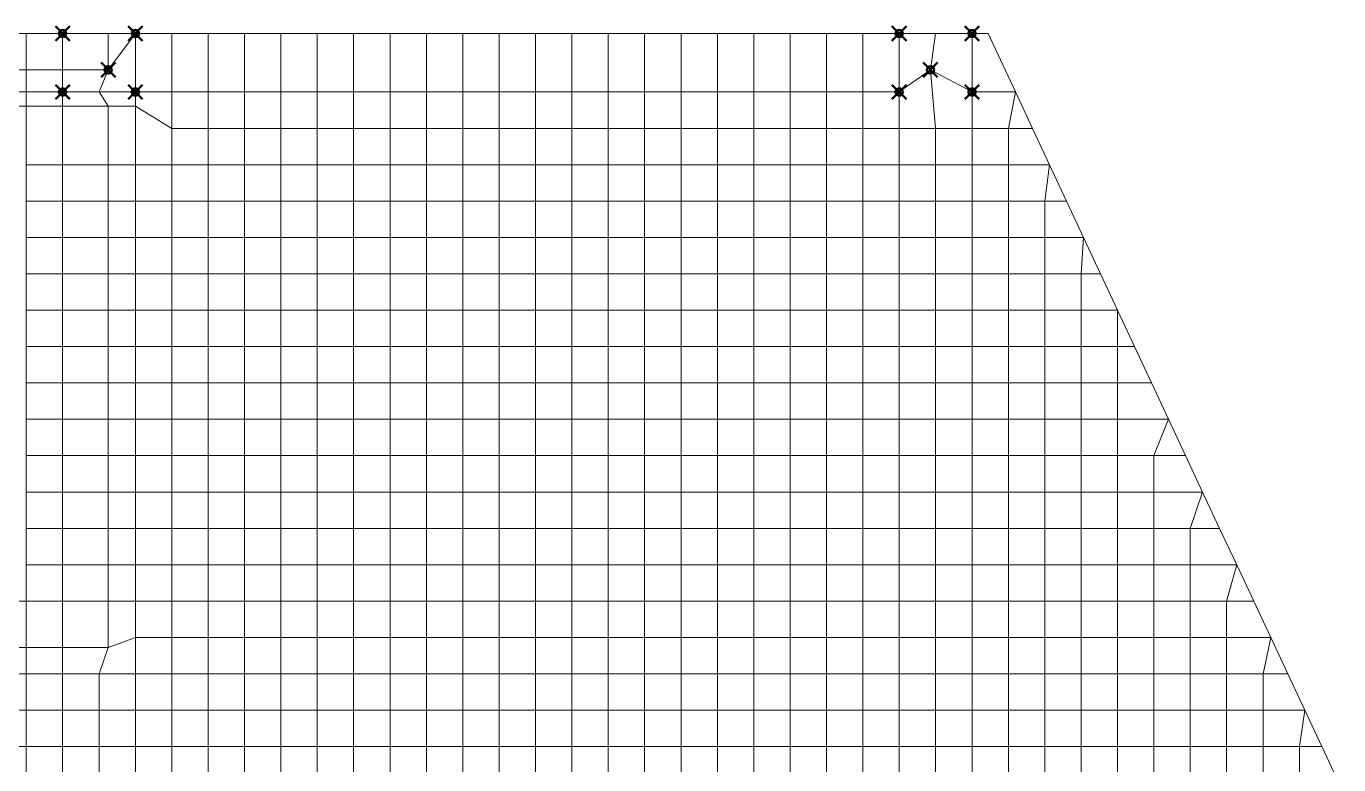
# Model space of a CAD drawing. Header units: inches. Extents: x 7 to 32.3, y 2.3 to 16.7.
# Drawn here: x 19 to 28.02, y 11.62 to 16.7 of the extents above; entities that cross this region are included whole.
import ezdxf

# ---------------------------------------------------------------- set-up
doc = ezdxf.new("R2010")
doc.units = ezdxf.units.IN
doc.header["$MEASUREMENT"] = 0
doc.header["$PDMODE"] = 35
doc.header["$PDSIZE"] = 0.05
doc.layers.add('SAP.Columns', color=170, linetype='Continuous', lineweight=50)
doc.layers.add('SAP.Slab 30cm', color=11, linetype='Continuous', lineweight=15)

msp = doc.modelspace()

# ---------------------------------------------------------------- linework, layer by layer
at = {"layer": 'SAP.Columns'}
for p in [(19.25, 16.65195), (19.75, 16.65195), (25, 16.65195), (25.5, 16.65195), (19.5639, 16.40195), (25.2139, 16.40195), (19.25, 16.25), (19.75, 16.25), (25, 16.25), (25.5, 16.25)]:
    msp.add_point(p, dxfattribs=at)
at = {"layer": 'SAP.Slab 30cm'}
for points in [[(18.75, 16.65195), (19, 16.65195), (19, 16.40195), (18.75, 16.40195)], [(19, 16.65195), (19.25, 16.65195), (19.25, 16.40195), (19, 16.40195)], [(19.25, 16.65195), (19.5639, 16.65195), (19.5639, 16.40195), (19.25, 16.40195)], [(19.5, 16.25), (19.75, 16.25), (19.75, 16.65195), (19.5639, 16.40195)], [(19.5639, 16.65195), (19.5639, 16.40195), (19.75, 16.65195)], [(19.75, 16.25), (20, 16.25), (20, 16.65195), (19.75, 16.65195)], [(20, 16.25), (20.25, 16.25), (20.25, 16.65195), (20, 16.65195)], [(20.25, 16.25), (20.5, 16.25), (20.5, 16.65195), (20.25, 16.65195)], [(20.5, 16.25), (20.75, 16.25), (20.75, 16.65195), (20.5, 16.65195)], [(20.75, 16.25), (21, 16.25), (21, 16.65195), (20.75, 16.65195)], [(21, 16.25), (21.25, 16.25), (21.25, 16.65195), (21, 16.65195)], [(21.25, 16.25), (21.5, 16.25), (21.5, 16.65195), (21.25, 16.65195)], [(21.5, 16.25), (21.75, 16.25), (21.75, 16.65195), (21.5, 16.65195)], [(21.75, 16.25), (22, 16.25), (22, 16.65195), (21.75, 16.65195)], [(22, 16.25), (22.25, 16.25), (22.25, 16.65195), (22, 16.65195)], [(22.25, 16.25), (22.5, 16.25), (22.5, 16.65195), (22.25, 16.65195)], [(22.5, 16.25), (22.75, 16.25), (22.75, 16.65195), (22.5, 16.65195)], [(22.75, 16.25), (23, 16.25), (23, 16.65195), (22.75, 16.65195)], [(23, 16.25), (23.25, 16.25), (23.25, 16.65195), (23, 16.65195)], [(23.25, 16.25), (23.5, 16.25), (23.5, 16.65195), (23.25, 16.65195)], [(23.5, 16.25), (23.75, 16.25), (23.75, 16.65195), (23.5, 16.65195)], [(23.75, 16.25), (24, 16.25), (24, 16.65195), (23.75, 16.65195)], [(24, 16.25), (24.25, 16.25), (24.25, 16.65195), (24, 16.65195)], [(24.25, 16.25), (24.5, 16.25), (24.5, 16.65195), (24.25, 16.65195)], [(24.5, 16.25), (24.75, 16.25), (24.75, 16.65195), (24.5, 16.65195)], [(24.75, 16.25), (25, 16.25), (25, 16.65195), (24.75, 16.65195)], [(25, 16.25), (25.2139, 16.40195), (25.25, 16.65195), (25, 16.65195)], [(25.2139, 16.40195), (25.5, 16.25), (25.5, 16.65195), (25.25, 16.65195)], [(25.5, 16.25), (25.79886, 16.25), (25.61086, 16.65195), (25.5, 16.65195)], [(18.75, 16.25), (19, 16.25), (19, 16.40195), (18.75, 16.40195)], [(19, 16.25), (19.25, 16.25), (19.25, 16.40195), (19, 16.40195)], [(19.25, 16.25), (19.5, 16.25), (19.5639, 16.40195), (19.25, 16.40195)], [(25, 16), (25.25, 16), (25.2139, 16.40195), (25, 16.25)], [(25.25, 16), (25.5, 16), (25.5, 16.25), (25.2139, 16.40195)], [(18.75, 16.15195), (19, 16.15195), (19, 16.25), (18.75, 16.25)], [(19, 16.15195), (19.25, 16.15195), (19.25, 16.25), (19, 16.25)], [(19.25, 16.15195), (19.5639, 16.15195), (19.5, 16.25), (19.25, 16.25)], [(19.5639, 16.15195), (19.75, 16.15195), (19.75, 16.25), (19.5, 16.25)], [(19.75, 16.15195), (20, 16), (20, 16.25), (19.75, 16.25)], [(20, 16), (20.25, 16), (20.25, 16.25), (20, 16.25)], [(20.25, 16), (20.5, 16), (20.5, 16.25), (20.25, 16.25)], [(20.5, 16), (20.75, 16), (20.75, 16.25), (20.5, 16.25)], [(20.75, 16), (21, 16), (21, 16.25), (20.75, 16.25)], [(21, 16), (21.25, 16), (21.25, 16.25), (21, 16.25)], [(21.25, 16), (21.5, 16), (21.5, 16.25), (21.25, 16.25)], [(21.5, 16), (21.75, 16), (21.75, 16.25), (21.5, 16.25)], [(21.75, 16), (22, 16), (22, 16.25), (21.75, 16.25)], [(22, 16), (22.25, 16), (22.25, 16.25), (22, 16.25)], [(22.25, 16), (22.5, 16), (22.5, 16.25), (22.25, 16.25)], [(22.5, 16), (22.75, 16), (22.75, 16.25), (22.5, 16.25)], [(22.75, 16), (23, 16), (23, 16.25), (22.75, 16.25)], [(23, 16), (23.25, 16), (23.25, 16.25), (23, 16.25)], [(23.25, 16), (23.5, 16), (23.5, 16.25), (23.25, 16.25)], [(23.5, 16), (23.75, 16), (23.75, 16.25), (23.5, 16.25)], [(23.75, 16), (24, 16), (24, 16.25), (23.75, 16.25)], [(24, 16), (24.25, 16), (24.25, 16.25), (24, 16.25)], [(24.25, 16), (24.5, 16), (24.5, 16.25), (24.25, 16.25)], [(24.5, 16), (24.75, 16), (24.75, 16.25), (24.5, 16.25)], [(24.75, 16), (25, 16), (25, 16.25), (24.75, 16.25)], [(25.5, 16), (25.75, 16), (25.79886, 16.25), (25.5, 16.25)], [(25.75, 16), (25.91579, 16), (25.79886, 16.25)], [(19, 16.15195), (19, 15.75), (19.25, 15.75), (19.25, 16.15195)], [(19.5639, 15.75), (19.5639, 16.15195), (19.25, 16.15195), (19.25, 15.75)], [(19.5639, 15.75), (19.75, 15.75), (19.75, 16.15195), (19.5639, 16.15195)], [(19.75, 15.75), (20, 15.75), (20, 16), (19.75, 16.15195)], [(20, 15.75), (20.25, 15.75), (20.25, 16), (20, 16)], [(20.25, 15.75), (20.5, 15.75), (20.5, 16), (20.25, 16)], [(20.5, 15.75), (20.75, 15.75), (20.75, 16), (20.5, 16)], [(20.75, 15.75), (21, 15.75), (21, 16), (20.75, 16)], [(21, 15.75), (21.25, 15.75), (21.25, 16), (21, 16)], [(21.25, 15.75), (21.5, 15.75), (21.5, 16), (21.25, 16)], [(21.5, 15.75), (21.75, 15.75), (21.75, 16), (21.5, 16)], [(21.75, 15.75), (22, 15.75), (22, 16), (21.75, 16)], [(22, 15.75), (22.25, 15.75), (22.25, 16), (22, 16)], [(22.25, 15.75), (22.5, 15.75), (22.5, 16), (22.25, 16)], [(22.5, 15.75), (22.75, 15.75), (22.75, 16), (22.5, 16)], [(22.75, 15.75), (23, 15.75), (23, 16), (22.75, 16)], [(23, 15.75), (23.25, 15.75), (23.25, 16), (23, 16)], [(23.25, 15.75), (23.5, 15.75), (23.5, 16), (23.25, 16)], [(23.5, 15.75), (23.75, 15.75), (23.75, 16), (23.5, 16)], [(23.75, 15.75), (24, 15.75), (24, 16), (23.75, 16)], [(24, 15.75), (24.25, 15.75), (24.25, 16), (24, 16)], [(24.25, 15.75), (24.5, 15.75), (24.5, 16), (24.25, 16)], [(24.5, 15.75), (24.75, 15.75), (24.75, 16), (24.5, 16)], [(24.75, 15.75), (25, 15.75), (25, 16), (24.75, 16)], [(25, 15.75), (25.25, 15.75), (25.25, 16), (25, 16)], [(25.25, 15.75), (25.5, 15.75), (25.5, 16), (25.25, 16)], [(25.5, 15.75), (25.75, 15.75), (25.75, 16), (25.5, 16)], [(25.75, 15.75), (26.03272, 15.75), (25.91579, 16), (25.75, 16)], [(19, 15.5), (19.25, 15.5), (19.25, 15.75), (19, 15.75)], [(19.25, 15.5), (19.5639, 15.5), (19.5639, 15.75), (19.25, 15.75)], [(19.5639, 15.5), (19.75, 15.5), (19.75, 15.75), (19.5639, 15.75)], [(19.75, 15.5), (20, 15.5), (20, 15.75), (19.75, 15.75)], [(20, 15.5), (20.25, 15.5), (20.25, 15.75), (20, 15.75)], [(20.25, 15.5), (20.5, 15.5), (20.5, 15.75), (20.25, 15.75)], [(20.5, 15.5), (20.75, 15.5), (20.75, 15.75), (20.5, 15.75)], [(20.75, 15.5), (21, 15.5), (21, 15.75), (20.75, 15.75)], [(21, 15.5), (21.25, 15.5), (21.25, 15.75), (21, 15.75)], [(21.25, 15.5), (21.5, 15.5), (21.5, 15.75), (21.25, 15.75)], [(21.5, 15.5), (21.75, 15.5), (21.75, 15.75), (21.5, 15.75)], [(21.75, 15.5), (22, 15.5), (22, 15.75), (21.75, 15.75)], [(22, 15.5), (22.25, 15.5), (22.25, 15.75), (22, 15.75)], [(22.25, 15.5), (22.5, 15.5), (22.5, 15.75), (22.25, 15.75)], [(22.5, 15.5), (22.75, 15.5), (22.75, 15.75), (22.5, 15.75)], [(22.75, 15.5), (23, 15.5), (23, 15.75), (22.75, 15.75)], [(23, 15.5), (23.25, 15.5), (23.25, 15.75), (23, 15.75)], [(23.25, 15.5), (23.5, 15.5), (23.5, 15.75), (23.25, 15.75)], [(23.5, 15.5), (23.75, 15.5), (23.75, 15.75), (23.5, 15.75)], [(23.75, 15.5), (24, 15.5), (24, 15.75), (23.75, 15.75)], [(24, 15.5), (24.25, 15.5), (24.25, 15.75), (24, 15.75)], [(24.25, 15.5), (24.5, 15.5), (24.5, 15.75), (24.25, 15.75)], [(24.5, 15.5), (24.75, 15.5), (24.75, 15.75), (24.5, 15.75)], [(24.75, 15.5), (25, 15.5), (25, 15.75), (24.75, 15.75)], [(25, 15.5), (25.25, 15.5), (25.25, 15.75), (25, 15.75)], [(25.25, 15.5), (25.5, 15.5), (25.5, 15.75), (25.25, 15.75)], [(25.5, 15.5), (25.75, 15.5), (25.75, 15.75), (25.5, 15.75)], [(25.75, 15.5), (26, 15.5), (26.03272, 15.75), (25.75, 15.75)], [(26, 15.5), (26.14965, 15.5), (26.03272, 15.75)], [(19, 15.25), (19.25, 15.25), (19.25, 15.5), (19, 15.5)], [(19.25, 15.25), (19.5639, 15.25), (19.5639, 15.5), (19.25, 15.5)], [(19.5639, 15.25), (19.75, 15.25), (19.75, 15.5), (19.5639, 15.5)], [(19.75, 15.25), (20, 15.25), (20, 15.5), (19.75, 15.5)], [(20, 15.25), (20.25, 15.25), (20.25, 15.5), (20, 15.5)], [(20.25, 15.25), (20.5, 15.25), (20.5, 15.5), (20.25, 15.5)], [(20.5, 15.25), (20.75, 15.25), (20.75, 15.5), (20.5, 15.5)], [(20.75, 15.25), (21, 15.25), (21, 15.5), (20.75, 15.5)], [(21, 15.25), (21.25, 15.25), (21.25, 15.5), (21, 15.5)], [(21.25, 15.25), (21.5, 15.25), (21.5, 15.5), (21.25, 15.5)], [(21.5, 15.25), (21.75, 15.25), (21.75, 15.5), (21.5, 15.5)], [(21.75, 15.25), (22, 15.25), (22, 15.5), (21.75, 15.5)], [(22, 15.25), (22.25, 15.25), (22.25, 15.5), (22, 15.5)], [(22.25, 15.25), (22.5, 15.25), (22.5, 15.5), (22.25, 15.5)], [(22.5, 15.25), (22.75, 15.25), (22.75, 15.5), (22.5, 15.5)], [(22.75, 15.25), (23, 15.25), (23, 15.5), (22.75, 15.5)], [(23, 15.25), (23.25, 15.25), (23.25, 15.5), (23, 15.5)], [(23.25, 15.25), (23.5, 15.25), (23.5, 15.5), (23.25, 15.5)], [(23.5, 15.25), (23.75, 15.25), (23.75, 15.5), (23.5, 15.5)], [(23.75, 15.25), (24, 15.25), (24, 15.5), (23.75, 15.5)], [(24, 15.25), (24.25, 15.25), (24.25, 15.5), (24, 15.5)], [(24.25, 15.25), (24.5, 15.25), (24.5, 15.5), (24.25, 15.5)], [(24.5, 15.25), (24.75, 15.25), (24.75, 15.5), (24.5, 15.5)], [(24.75, 15.25), (25, 15.25), (25, 15.5), (24.75, 15.5)], [(25, 15.25), (25.25, 15.25), (25.25, 15.5), (25, 15.5)], [(25.25, 15.25), (25.5, 15.25), (25.5, 15.5), (25.25, 15.5)], [(25.5, 15.25), (25.75, 15.25), (25.75, 15.5), (25.5, 15.5)], [(25.75, 15.25), (26, 15.25), (26, 15.5), (25.75, 15.5)], [(26, 15.25), (26.26659, 15.25), (26.14965, 15.5), (26, 15.5)], [(19, 15), (19.25, 15), (19.25, 15.25), (19, 15.25)], [(19.25, 15), (19.5639, 15), (19.5639, 15.25), (19.25, 15.25)], [(19.5639, 15), (19.75, 15), (19.75, 15.25), (19.5639, 15.25)], [(19.75, 15), (20, 15), (20, 15.25), (19.75, 15.25)], [(20, 15), (20.25, 15), (20.25, 15.25), (20, 15.25)], [(20.25, 15), (20.5, 15), (20.5, 15.25), (20.25, 15.25)], [(20.5, 15), (20.75, 15), (20.75, 15.25), (20.5, 15.25)], [(20.75, 15), (21, 15), (21, 15.25), (20.75, 15.25)], [(21, 15), (21.25, 15), (21.25, 15.25), (21, 15.25)], [(21.25, 15), (21.5, 15), (21.5, 15.25), (21.25, 15.25)], [(21.5, 15), (21.75, 15), (21.75, 15.25), (21.5, 15.25)], [(21.75, 15), (22, 15), (22, 15.25), (21.75, 15.25)], [(22, 15), (22.25, 15), (22.25, 15.25), (22, 15.25)], [(22.25, 15), (22.5, 15), (22.5, 15.25), (22.25, 15.25)], [(22.5, 15), (22.75, 15), (22.75, 15.25), (22.5, 15.25)], [(22.75, 15), (23, 15), (23, 15.25), (22.75, 15.25)], [(23, 15), (23.25, 15), (23.25, 15.25), (23, 15.25)], [(23.25, 15), (23.5, 15), (23.5, 15.25), (23.25, 15.25)], [(23.5, 15), (23.75, 15), (23.75, 15.25), (23.5, 15.25)], [(23.75, 15), (24, 15), (24, 15.25), (23.75, 15.25)], [(24, 15), (24.25, 15), (24.25, 15.25), (24, 15.25)], [(24.25, 15), (24.5, 15), (24.5, 15.25), (24.25, 15.25)], [(24.5, 15), (24.75, 15), (24.75, 15.25), (24.5, 15.25)], [(24.75, 15), (25, 15), (25, 15.25), (24.75, 15.25)], [(25, 15), (25.25, 15), (25.25, 15.25), (25, 15.25)], [(25.25, 15), (25.5, 15), (25.5, 15.25), (25.25, 15.25)], [(25.5, 15), (25.75, 15), (25.75, 15.25), (25.5, 15.25)], [(25.75, 15), (26, 15), (26, 15.25), (25.75, 15.25)], [(26, 15), (26.25, 15), (26.26659, 15.25), (26, 15.25)], [(26.25, 15), (26.38352, 15), (26.26659, 15.25)], [(19, 14.75), (19.25, 14.75), (19.25, 15), (19, 15)], [(19.25, 14.75), (19.5639, 14.75), (19.5639, 15), (19.25, 15)], [(19.5639, 14.75), (19.75, 14.75), (19.75, 15), (19.5639, 15)], [(19.75, 14.75), (20, 14.75), (20, 15), (19.75, 15)], [(20, 14.75), (20.25, 14.75), (20.25, 15), (20, 15)], [(20.25, 14.75), (20.5, 14.75), (20.5, 15), (20.25, 15)], [(20.5, 14.75), (20.75, 14.75), (20.75, 15), (20.5, 15)], [(20.75, 14.75), (21, 14.75), (21, 15), (20.75, 15)], [(21, 14.75), (21.25, 14.75), (21.25, 15), (21, 15)], [(21.25, 14.75), (21.5, 14.75), (21.5, 15), (21.25, 15)], [(21.5, 14.75), (21.75, 14.75), (21.75, 15), (21.5, 15)], [(21.75, 14.75), (22, 14.75), (22, 15), (21.75, 15)], [(22, 14.75), (22.25, 14.75), (22.25, 15), (22, 15)], [(22.25, 14.75), (22.5, 14.75), (22.5, 15), (22.25, 15)], [(22.5, 14.75), (22.75, 14.75), (22.75, 15), (22.5, 15)], [(22.75, 14.75), (23, 14.75), (23, 15), (22.75, 15)], [(23, 14.75), (23.25, 14.75), (23.25, 15), (23, 15)], [(23.25, 14.75), (23.5, 14.75), (23.5, 15), (23.25, 15)], [(23.5, 14.75), (23.75, 14.75), (23.75, 15), (23.5, 15)], [(23.75, 14.75), (24, 14.75), (24, 15), (23.75, 15)], [(24, 14.75), (24.25, 14.75), (24.25, 15), (24, 15)], [(24.25, 14.75), (24.5, 14.75), (24.5, 15), (24.25, 15)], [(24.5, 14.75), (24.75, 14.75), (24.75, 15), (24.5, 15)], [(24.75, 14.75), (25, 14.75), (25, 15), (24.75, 15)], [(25, 14.75), (25.25, 14.75), (25.25, 15), (25, 15)], [(25.25, 14.75), (25.5, 14.75), (25.5, 15), (25.25, 15)], [(25.5, 14.75), (25.75, 14.75), (25.75, 15), (25.5, 15)], [(25.75, 14.75), (26, 14.75), (26, 15), (25.75, 15)], [(26, 14.75), (26.25, 14.75), (26.25, 15), (26, 15)], [(26.25, 14.75), (26.5, 14.75), (26.38352, 15), (26.25, 15)], [(19, 14.5), (19.25, 14.5), (19.25, 14.75), (19, 14.75)], [(19.25, 14.5), (19.5639, 14.5), (19.5639, 14.75), (19.25, 14.75)], [(19.5639, 14.5), (19.75, 14.5), (19.75, 14.75), (19.5639, 14.75)], [(19.75, 14.5), (20, 14.5), (20, 14.75), (19.75, 14.75)], [(20, 14.5), (20.25, 14.5), (20.25, 14.75), (20, 14.75)], [(20.25, 14.5), (20.5, 14.5), (20.5, 14.75), (20.25, 14.75)], [(20.5, 14.5), (20.75, 14.5), (20.75, 14.75), (20.5, 14.75)], [(20.75, 14.5), (21, 14.5), (21, 14.75), (20.75, 14.75)], [(21, 14.5), (21.25, 14.5), (21.25, 14.75), (21, 14.75)], [(21.25, 14.5), (21.5, 14.5), (21.5, 14.75), (21.25, 14.75)], [(21.5, 14.5), (21.75, 14.5), (21.75, 14.75), (21.5, 14.75)], [(21.75, 14.5), (22, 14.5), (22, 14.75), (21.75, 14.75)], [(22, 14.5), (22.25, 14.5), (22.25, 14.75), (22, 14.75)], [(22.25, 14.5), (22.5, 14.5), (22.5, 14.75), (22.25, 14.75)], [(22.5, 14.5), (22.75, 14.5), (22.75, 14.75), (22.5, 14.75)], [(22.75, 14.5), (23, 14.5), (23, 14.75), (22.75, 14.75)], [(23, 14.5), (23.25, 14.5), (23.25, 14.75), (23, 14.75)], [(23.25, 14.5), (23.5, 14.5), (23.5, 14.75), (23.25, 14.75)], [(23.5, 14.5), (23.75, 14.5), (23.75, 14.75), (23.5, 14.75)], [(23.75, 14.5), (24, 14.5), (24, 14.75), (23.75, 14.75)], [(24, 14.5), (24.25, 14.5), (24.25, 14.75), (24, 14.75)], [(24.25, 14.5), (24.5, 14.5), (24.5, 14.75), (24.25, 14.75)], [(24.5, 14.5), (24.75, 14.5), (24.75, 14.75), (24.5, 14.75)], [(24.75, 14.5), (25, 14.5), (25, 14.75), (24.75, 14.75)], [(25, 14.5), (25.25, 14.5), (25.25, 14.75), (25, 14.75)], [(25.25, 14.5), (25.5, 14.5), (25.5, 14.75), (25.25, 14.75)], [(25.5, 14.5), (25.75, 14.5), (25.75, 14.75), (25.5, 14.75)], [(25.75, 14.5), (26, 14.5), (26, 14.75), (25.75, 14.75)], [(26, 14.5), (26.25, 14.5), (26.25, 14.75), (26, 14.75)], [(26.25, 14.5), (26.5, 14.5), (26.5, 14.75), (26.25, 14.75)], [(26.5, 14.5), (26.61738, 14.5), (26.5, 14.75)], [(19, 14.25), (19.25, 14.25), (19.25, 14.5), (19, 14.5)], [(19.25, 14.25), (19.5639, 14.25), (19.5639, 14.5), (19.25, 14.5)], [(19.5639, 14.25), (19.75, 14.25), (19.75, 14.5), (19.5639, 14.5)], [(19.75, 14.25), (20, 14.25), (20, 14.5), (19.75, 14.5)], [(20, 14.25), (20.25, 14.25), (20.25, 14.5), (20, 14.5)], [(20.25, 14.25), (20.5, 14.25), (20.5, 14.5), (20.25, 14.5)], [(20.5, 14.25), (20.75, 14.25), (20.75, 14.5), (20.5, 14.5)], [(20.75, 14.25), (21, 14.25), (21, 14.5), (20.75, 14.5)], [(21, 14.25), (21.25, 14.25), (21.25, 14.5), (21, 14.5)], [(21.25, 14.25), (21.5, 14.25), (21.5, 14.5), (21.25, 14.5)], [(21.5, 14.25), (21.75, 14.25), (21.75, 14.5), (21.5, 14.5)], [(21.75, 14.25), (22, 14.25), (22, 14.5), (21.75, 14.5)], [(22, 14.25), (22.25, 14.25), (22.25, 14.5), (22, 14.5)], [(22.25, 14.25), (22.5, 14.25), (22.5, 14.5), (22.25, 14.5)], [(22.5, 14.25), (22.75, 14.25), (22.75, 14.5), (22.5, 14.5)], [(22.75, 14.25), (23, 14.25), (23, 14.5), (22.75, 14.5)], [(23, 14.25), (23.25, 14.25), (23.25, 14.5), (23, 14.5)], [(23.25, 14.25), (23.5, 14.25), (23.5, 14.5), (23.25, 14.5)], [(23.5, 14.25), (23.75, 14.25), (23.75, 14.5), (23.5, 14.5)], [(23.75, 14.25), (24, 14.25), (24, 14.5), (23.75, 14.5)], [(24, 14.25), (24.25, 14.25), (24.25, 14.5), (24, 14.5)], [(24.25, 14.25), (24.5, 14.25), (24.5, 14.5), (24.25, 14.5)], [(24.5, 14.25), (24.75, 14.25), (24.75, 14.5), (24.5, 14.5)], [(24.75, 14.25), (25, 14.25), (25, 14.5), (24.75, 14.5)], [(25, 14.25), (25.25, 14.25), (25.25, 14.5), (25, 14.5)], [(25.25, 14.25), (25.5, 14.25), (25.5, 14.5), (25.25, 14.5)], [(25.5, 14.25), (25.75, 14.25), (25.75, 14.5), (25.5, 14.5)], [(25.75, 14.25), (26, 14.25), (26, 14.5), (25.75, 14.5)], [(26, 14.25), (26.25, 14.25), (26.25, 14.5), (26, 14.5)], [(26.25, 14.25), (26.5, 14.25), (26.5, 14.5), (26.25, 14.5)], [(26.5, 14.25), (26.73431, 14.25), (26.61738, 14.5), (26.5, 14.5)], [(19, 14), (19.25, 14), (19.25, 14.25), (19, 14.25)], [(19.25, 14), (19.5639, 14), (19.5639, 14.25), (19.25, 14.25)], [(19.5639, 14), (19.75, 14), (19.75, 14.25), (19.5639, 14.25)], [(19.75, 14), (20, 14), (20, 14.25), (19.75, 14.25)], [(20, 14), (20.25, 14), (20.25, 14.25), (20, 14.25)], [(20.25, 14), (20.5, 14), (20.5, 14.25), (20.25, 14.25)], [(20.5, 14), (20.75, 14), (20.75, 14.25), (20.5, 14.25)], [(20.75, 14), (21, 14), (21, 14.25), (20.75, 14.25)], [(21, 14), (21.25, 14), (21.25, 14.25), (21, 14.25)], [(21.25, 14), (21.5, 14), (21.5, 14.25), (21.25, 14.25)], [(21.5, 14), (21.75, 14), (21.75, 14.25), (21.5, 14.25)], [(21.75, 14), (22, 14), (22, 14.25), (21.75, 14.25)], [(22, 14), (22.25, 14), (22.25, 14.25), (22, 14.25)], [(22.25, 14), (22.5, 14), (22.5, 14.25), (22.25, 14.25)], [(22.5, 14), (22.75, 14), (22.75, 14.25), (22.5, 14.25)], [(22.75, 14), (23, 14), (23, 14.25), (22.75, 14.25)], [(23, 14), (23.25, 14), (23.25, 14.25), (23, 14.25)], [(23.25, 14), (23.5, 14), (23.5, 14.25), (23.25, 14.25)], [(23.5, 14), (23.75, 14), (23.75, 14.25), (23.5, 14.25)], [(23.75, 14), (24, 14), (24, 14.25), (23.75, 14.25)], [(24, 14), (24.25, 14), (24.25, 14.25), (24, 14.25)], [(24.25, 14), (24.5, 14), (24.5, 14.25), (24.25, 14.25)], [(24.5, 14), (24.75, 14), (24.75, 14.25), (24.5, 14.25)], [(24.75, 14), (25, 14), (25, 14.25), (24.75, 14.25)], [(25, 14), (25.25, 14), (25.25, 14.25), (25, 14.25)], [(25.25, 14), (25.5, 14), (25.5, 14.25), (25.25, 14.25)], [(25.5, 14), (25.75, 14), (25.75, 14.25), (25.5, 14.25)], [(25.75, 14), (26, 14), (26, 14.25), (25.75, 14.25)], [(26, 14), (26.25, 14), (26.25, 14.25), (26, 14.25)], [(26.25, 14), (26.5, 14), (26.5, 14.25), (26.25, 14.25)], [(26.5, 14), (26.85125, 14), (26.73431, 14.25), (26.5, 14.25)], [(19, 13.75), (19.25, 13.75), (19.25, 14), (19, 14)], [(19.25, 13.75), (19.5639, 13.75), (19.5639, 14), (19.25, 14)], [(19.5639, 13.75), (19.75, 13.75), (19.75, 14), (19.5639, 14)], [(19.75, 13.75), (20, 13.75), (20, 14), (19.75, 14)], [(20, 13.75), (20.25, 13.75), (20.25, 14), (20, 14)], [(20.25, 13.75), (20.5, 13.75), (20.5, 14), (20.25, 14)], [(20.5, 13.75), (20.75, 13.75), (20.75, 14), (20.5, 14)], [(20.75, 13.75), (21, 13.75), (21, 14), (20.75, 14)], [(21, 13.75), (21.25, 13.75), (21.25, 14), (21, 14)], [(21.25, 13.75), (21.5, 13.75), (21.5, 14), (21.25, 14)], [(21.5, 13.75), (21.75, 13.75), (21.75, 14), (21.5, 14)], [(21.75, 13.75), (22, 13.75), (22, 14), (21.75, 14)], [(22, 13.75), (22.25, 13.75), (22.25, 14), (22, 14)], [(22.25, 13.75), (22.5, 13.75), (22.5, 14), (22.25, 14)], [(22.5, 13.75), (22.75, 13.75), (22.75, 14), (22.5, 14)], [(22.75, 13.75), (23, 13.75), (23, 14), (22.75, 14)], [(23, 13.75), (23.25, 13.75), (23.25, 14), (23, 14)], [(23.25, 13.75), (23.5, 13.75), (23.5, 14), (23.25, 14)], [(23.5, 13.75), (23.75, 13.75), (23.75, 14), (23.5, 14)], [(23.75, 13.75), (24, 13.75), (24, 14), (23.75, 14)], [(24, 13.75), (24.25, 13.75), (24.25, 14), (24, 14)], [(24.25, 13.75), (24.5, 13.75), (24.5, 14), (24.25, 14)], [(24.5, 13.75), (24.75, 13.75), (24.75, 14), (24.5, 14)], [(24.75, 13.75), (25, 13.75), (25, 14), (24.75, 14)], [(25, 13.75), (25.25, 13.75), (25.25, 14), (25, 14)], [(25.25, 13.75), (25.5, 13.75), (25.5, 14), (25.25, 14)], [(25.5, 13.75), (25.75, 13.75), (25.75, 14), (25.5, 14)], [(25.75, 13.75), (26, 13.75), (26, 14), (25.75, 14)], [(26, 13.75), (26.25, 13.75), (26.25, 14), (26, 14)], [(26.25, 13.75), (26.5, 13.75), (26.5, 14), (26.25, 14)], [(26.5, 13.75), (26.75, 13.75), (26.85125, 14), (26.5, 14)], [(26.75, 13.75), (26.96818, 13.75), (26.85125, 14)], [(19, 13.5), (19.25, 13.5), (19.25, 13.75), (19, 13.75)], [(19.25, 13.5), (19.5639, 13.5), (19.5639, 13.75), (19.25, 13.75)], [(19.5639, 13.5), (19.75, 13.5), (19.75, 13.75), (19.5639, 13.75)], [(19.75, 13.5), (20, 13.5), (20, 13.75), (19.75, 13.75)], [(20, 13.5), (20.25, 13.5), (20.25, 13.75), (20, 13.75)], [(20.25, 13.5), (20.5, 13.5), (20.5, 13.75), (20.25, 13.75)], [(20.5, 13.5), (20.75, 13.5), (20.75, 13.75), (20.5, 13.75)], [(20.75, 13.5), (21, 13.5), (21, 13.75), (20.75, 13.75)], [(21, 13.5), (21.25, 13.5), (21.25, 13.75), (21, 13.75)], [(21.25, 13.5), (21.5, 13.5), (21.5, 13.75), (21.25, 13.75)], [(21.5, 13.5), (21.75, 13.5), (21.75, 13.75), (21.5, 13.75)], [(21.75, 13.5), (22, 13.5), (22, 13.75), (21.75, 13.75)], [(22, 13.5), (22.25, 13.5), (22.25, 13.75), (22, 13.75)], [(22.25, 13.5), (22.5, 13.5), (22.5, 13.75), (22.25, 13.75)], [(22.5, 13.5), (22.75, 13.5), (22.75, 13.75), (22.5, 13.75)], [(22.75, 13.5), (23, 13.5), (23, 13.75), (22.75, 13.75)], [(23, 13.5), (23.25, 13.5), (23.25, 13.75), (23, 13.75)], [(23.25, 13.5), (23.5, 13.5), (23.5, 13.75), (23.25, 13.75)], [(23.5, 13.5), (23.75, 13.5), (23.75, 13.75), (23.5, 13.75)], [(23.75, 13.5), (24, 13.5), (24, 13.75), (23.75, 13.75)], [(24, 13.5), (24.25, 13.5), (24.25, 13.75), (24, 13.75)], [(24.25, 13.5), (24.5, 13.5), (24.5, 13.75), (24.25, 13.75)], [(24.5, 13.5), (24.75, 13.5), (24.75, 13.75), (24.5, 13.75)], [(24.75, 13.5), (25, 13.5), (25, 13.75), (24.75, 13.75)], [(25, 13.5), (25.25, 13.5), (25.25, 13.75), (25, 13.75)], [(25.25, 13.5), (25.5, 13.5), (25.5, 13.75), (25.25, 13.75)], [(25.5, 13.5), (25.75, 13.5), (25.75, 13.75), (25.5, 13.75)], [(25.75, 13.5), (26, 13.5), (26, 13.75), (25.75, 13.75)], [(26, 13.5), (26.25, 13.5), (26.25, 13.75), (26, 13.75)], [(26.25, 13.5), (26.5, 13.5), (26.5, 13.75), (26.25, 13.75)], [(26.5, 13.5), (26.75, 13.5), (26.75, 13.75), (26.5, 13.75)], [(26.75, 13.5), (27.08511, 13.5), (26.96818, 13.75), (26.75, 13.75)], [(19, 13.25), (19.25, 13.25), (19.25, 13.5), (19, 13.5)], [(19.25, 13.25), (19.5639, 13.25), (19.5639, 13.5), (19.25, 13.5)], [(19.5639, 13.25), (19.75, 13.25), (19.75, 13.5), (19.5639, 13.5)], [(19.75, 13.25), (20, 13.25), (20, 13.5), (19.75, 13.5)], [(20, 13.25), (20.25, 13.25), (20.25, 13.5), (20, 13.5)], [(20.25, 13.25), (20.5, 13.25), (20.5, 13.5), (20.25, 13.5)], [(20.5, 13.25), (20.75, 13.25), (20.75, 13.5), (20.5, 13.5)], [(20.75, 13.25), (21, 13.25), (21, 13.5), (20.75, 13.5)], [(21, 13.25), (21.25, 13.25), (21.25, 13.5), (21, 13.5)], [(21.25, 13.25), (21.5, 13.25), (21.5, 13.5), (21.25, 13.5)], [(21.5, 13.25), (21.75, 13.25), (21.75, 13.5), (21.5, 13.5)], [(21.75, 13.25), (22, 13.25), (22, 13.5), (21.75, 13.5)], [(22, 13.25), (22.25, 13.25), (22.25, 13.5), (22, 13.5)], [(22.25, 13.25), (22.5, 13.25), (22.5, 13.5), (22.25, 13.5)], [(22.5, 13.25), (22.75, 13.25), (22.75, 13.5), (22.5, 13.5)], [(22.75, 13.25), (23, 13.25), (23, 13.5), (22.75, 13.5)], [(23, 13.25), (23.25, 13.25), (23.25, 13.5), (23, 13.5)], [(23.25, 13.25), (23.5, 13.25), (23.5, 13.5), (23.25, 13.5)], [(23.5, 13.25), (23.75, 13.25), (23.75, 13.5), (23.5, 13.5)], [(23.75, 13.25), (24, 13.25), (24, 13.5), (23.75, 13.5)], [(24, 13.25), (24.25, 13.25), (24.25, 13.5), (24, 13.5)], [(24.25, 13.25), (24.5, 13.25), (24.5, 13.5), (24.25, 13.5)], [(24.5, 13.25), (24.75, 13.25), (24.75, 13.5), (24.5, 13.5)], [(24.75, 13.25), (25, 13.25), (25, 13.5), (24.75, 13.5)], [(25, 13.25), (25.25, 13.25), (25.25, 13.5), (25, 13.5)], [(25.25, 13.25), (25.5, 13.25), (25.5, 13.5), (25.25, 13.5)], [(25.5, 13.25), (25.75, 13.25), (25.75, 13.5), (25.5, 13.5)], [(25.75, 13.25), (26, 13.25), (26, 13.5), (25.75, 13.5)], [(26, 13.25), (26.25, 13.25), (26.25, 13.5), (26, 13.5)], [(26.25, 13.25), (26.5, 13.25), (26.5, 13.5), (26.25, 13.5)], [(26.5, 13.25), (26.75, 13.25), (26.75, 13.5), (26.5, 13.5)], [(26.75, 13.25), (27, 13.25), (27.08511, 13.5), (26.75, 13.5)], [(27, 13.25), (27.20204, 13.25), (27.08511, 13.5)], [(19, 13), (19.25, 13), (19.25, 13.25), (19, 13.25)], [(19.25, 13), (19.5639, 13), (19.5639, 13.25), (19.25, 13.25)], [(19.5639, 13), (19.75, 13), (19.75, 13.25), (19.5639, 13.25)], [(19.75, 13), (20, 13), (20, 13.25), (19.75, 13.25)], [(20, 13), (20.25, 13), (20.25, 13.25), (20, 13.25)], [(20.25, 13), (20.5, 13), (20.5, 13.25), (20.25, 13.25)], [(20.5, 13), (20.75, 13), (20.75, 13.25), (20.5, 13.25)], [(20.75, 13), (21, 13), (21, 13.25), (20.75, 13.25)], [(21, 13), (21.25, 13), (21.25, 13.25), (21, 13.25)], [(21.25, 13), (21.5, 13), (21.5, 13.25), (21.25, 13.25)], [(21.5, 13), (21.75, 13), (21.75, 13.25), (21.5, 13.25)], [(21.75, 13), (22, 13), (22, 13.25), (21.75, 13.25)], [(22, 13), (22.25, 13), (22.25, 13.25), (22, 13.25)], [(22.25, 13), (22.5, 13), (22.5, 13.25), (22.25, 13.25)], [(22.5, 13), (22.75, 13), (22.75, 13.25), (22.5, 13.25)], [(22.75, 13), (23, 13), (23, 13.25), (22.75, 13.25)], [(23, 13), (23.25, 13), (23.25, 13.25), (23, 13.25)], [(23.25, 13), (23.5, 13), (23.5, 13.25), (23.25, 13.25)], [(23.5, 13), (23.75, 13), (23.75, 13.25), (23.5, 13.25)], [(23.75, 13), (24, 13), (24, 13.25), (23.75, 13.25)], [(24, 13), (24.25, 13), (24.25, 13.25), (24, 13.25)], [(24.25, 13), (24.5, 13), (24.5, 13.25), (24.25, 13.25)], [(24.5, 13), (24.75, 13), (24.75, 13.25), (24.5, 13.25)], [(24.75, 13), (25, 13), (25, 13.25), (24.75, 13.25)], [(25, 13), (25.25, 13), (25.25, 13.25), (25, 13.25)], [(25.25, 13), (25.5, 13), (25.5, 13.25), (25.25, 13.25)], [(25.5, 13), (25.75, 13), (25.75, 13.25), (25.5, 13.25)], [(25.75, 13), (26, 13), (26, 13.25), (25.75, 13.25)], [(26, 13), (26.25, 13), (26.25, 13.25), (26, 13.25)], [(26.25, 13), (26.5, 13), (26.5, 13.25), (26.25, 13.25)], [(26.5, 13), (26.75, 13), (26.75, 13.25), (26.5, 13.25)], [(26.75, 13), (27, 13), (27, 13.25), (26.75, 13.25)], [(27, 13), (27.31897, 13), (27.20204, 13.25), (27, 13.25)], [(19, 12.75), (19.25, 12.75), (19.25, 13), (19, 13)], [(19.25, 12.75), (19.5639, 12.75), (19.5639, 13), (19.25, 13)], [(19.5639, 12.75), (19.75, 12.75), (19.75, 13), (19.5639, 13)], [(19.75, 12.75), (20, 12.75), (20, 13), (19.75, 13)], [(20, 12.75), (20.25, 12.75), (20.25, 13), (20, 13)], [(20.25, 12.75), (20.5, 12.75), (20.5, 13), (20.25, 13)], [(20.5, 12.75), (20.75, 12.75), (20.75, 13), (20.5, 13)], [(20.75, 12.75), (21, 12.75), (21, 13), (20.75, 13)], [(21, 12.75), (21.25, 12.75), (21.25, 13), (21, 13)], [(21.25, 12.75), (21.5, 12.75), (21.5, 13), (21.25, 13)], [(21.5, 12.75), (21.75, 12.75), (21.75, 13), (21.5, 13)], [(21.75, 12.75), (22, 12.75), (22, 13), (21.75, 13)], [(22, 12.75), (22.25, 12.75), (22.25, 13), (22, 13)], [(22.25, 12.75), (22.5, 12.75), (22.5, 13), (22.25, 13)], [(22.5, 12.75), (22.75, 12.75), (22.75, 13), (22.5, 13)], [(22.75, 12.75), (23, 12.75), (23, 13), (22.75, 13)], [(23, 12.75), (23.25, 12.75), (23.25, 13), (23, 13)], [(23.25, 12.75), (23.5, 12.75), (23.5, 13), (23.25, 13)], [(23.5, 12.75), (23.75, 12.75), (23.75, 13), (23.5, 13)], [(23.75, 12.75), (24, 12.75), (24, 13), (23.75, 13)], [(24, 12.75), (24.25, 12.75), (24.25, 13), (24, 13)], [(24.25, 12.75), (24.5, 12.75), (24.5, 13), (24.25, 13)], [(24.5, 12.75), (24.75, 12.75), (24.75, 13), (24.5, 13)], [(24.75, 12.75), (25, 12.75), (25, 13), (24.75, 13)], [(25, 12.75), (25.25, 12.75), (25.25, 13), (25, 13)], [(25.25, 12.75), (25.5, 12.75), (25.5, 13), (25.25, 13)], [(25.5, 12.75), (25.75, 12.75), (25.75, 13), (25.5, 13)], [(25.75, 12.75), (26, 12.75), (26, 13), (25.75, 13)], [(26, 12.75), (26.25, 12.75), (26.25, 13), (26, 13)], [(26.25, 12.75), (26.5, 12.75), (26.5, 13), (26.25, 13)], [(26.5, 12.75), (26.75, 12.75), (26.75, 13), (26.5, 13)], [(26.75, 12.75), (27, 12.75), (27, 13), (26.75, 13)], [(27, 12.75), (27.25, 12.75), (27.31897, 13), (27, 13)], [(27.25, 12.75), (27.43591, 12.75), (27.31897, 13)], [(18.75, 12.4304), (19, 12.4304), (19, 12.75), (18.75, 12.75)], [(19, 12.4304), (19.25, 12.4304), (19.25, 12.75), (19, 12.75)], [(19.25, 12.4304), (19.5639, 12.4304), (19.5639, 12.75), (19.25, 12.75)], [(19.5639, 12.4304), (19.75, 12.5), (19.75, 12.75), (19.5639, 12.75)], [(19.75, 12.5), (20, 12.5), (20, 12.75), (19.75, 12.75)], [(20, 12.5), (20.25, 12.5), (20.25, 12.75), (20, 12.75)], [(20.25, 12.5), (20.5, 12.5), (20.5, 12.75), (20.25, 12.75)], [(20.5, 12.5), (20.75, 12.5), (20.75, 12.75), (20.5, 12.75)], [(20.75, 12.5), (21, 12.5), (21, 12.75), (20.75, 12.75)], [(21, 12.5), (21.25, 12.5), (21.25, 12.75), (21, 12.75)], [(21.25, 12.5), (21.5, 12.5), (21.5, 12.75), (21.25, 12.75)], [(21.5, 12.5), (21.75, 12.5), (21.75, 12.75), (21.5, 12.75)], [(21.75, 12.5), (22, 12.5), (22, 12.75), (21.75, 12.75)], [(22, 12.5), (22.25, 12.5), (22.25, 12.75), (22, 12.75)], [(22.25, 12.5), (22.5, 12.5), (22.5, 12.75), (22.25, 12.75)], [(22.5, 12.5), (22.75, 12.5), (22.75, 12.75), (22.5, 12.75)], [(22.75, 12.5), (23, 12.5), (23, 12.75), (22.75, 12.75)], [(23, 12.5), (23.25, 12.5), (23.25, 12.75), (23, 12.75)], [(23.25, 12.5), (23.5, 12.5), (23.5, 12.75), (23.25, 12.75)], [(23.5, 12.5), (23.75, 12.5), (23.75, 12.75), (23.5, 12.75)], [(23.75, 12.5), (24, 12.5), (24, 12.75), (23.75, 12.75)], [(24, 12.5), (24.25, 12.5), (24.25, 12.75), (24, 12.75)], [(24.25, 12.5), (24.5, 12.5), (24.5, 12.75), (24.25, 12.75)], [(24.5, 12.5), (24.75, 12.5), (24.75, 12.75), (24.5, 12.75)], [(24.75, 12.5), (25, 12.5), (25, 12.75), (24.75, 12.75)], [(25, 12.5), (25.25, 12.5), (25.25, 12.75), (25, 12.75)], [(25.25, 12.5), (25.5, 12.5), (25.5, 12.75), (25.25, 12.75)], [(25.5, 12.5), (25.75, 12.5), (25.75, 12.75), (25.5, 12.75)], [(25.75, 12.5), (26, 12.5), (26, 12.75), (25.75, 12.75)], [(26, 12.5), (26.25, 12.5), (26.25, 12.75), (26, 12.75)], [(26.25, 12.5), (26.5, 12.5), (26.5, 12.75), (26.25, 12.75)], [(26.5, 12.5), (26.75, 12.5), (26.75, 12.75), (26.5, 12.75)], [(26.75, 12.5), (27, 12.5), (27, 12.75), (26.75, 12.75)], [(27, 12.5), (27.25, 12.5), (27.25, 12.75), (27, 12.75)], [(27.25, 12.5), (27.55284, 12.5), (27.43591, 12.75), (27.25, 12.75)], [(19.5, 12.25), (19.75, 12.25), (19.75, 12.5), (19.5639, 12.4304)], [(19.75, 12.25), (20, 12.25), (20, 12.5), (19.75, 12.5)], [(20, 12.25), (20.25, 12.25), (20.25, 12.5), (20, 12.5)], [(20.25, 12.25), (20.5, 12.25), (20.5, 12.5), (20.25, 12.5)], [(20.5, 12.25), (20.75, 12.25), (20.75, 12.5), (20.5, 12.5)], [(20.75, 12.25), (21, 12.25), (21, 12.5), (20.75, 12.5)], [(21, 12.25), (21.25, 12.25), (21.25, 12.5), (21, 12.5)], [(21.25, 12.25), (21.5, 12.25), (21.5, 12.5), (21.25, 12.5)], [(21.5, 12.25), (21.75, 12.25), (21.75, 12.5), (21.5, 12.5)], [(21.75, 12.25), (22, 12.25), (22, 12.5), (21.75, 12.5)], [(22, 12.25), (22.25, 12.25), (22.25, 12.5), (22, 12.5)], [(22.25, 12.25), (22.5, 12.25), (22.5, 12.5), (22.25, 12.5)], [(22.5, 12.25), (22.75, 12.25), (22.75, 12.5), (22.5, 12.5)], [(22.75, 12.25), (23, 12.25), (23, 12.5), (22.75, 12.5)], [(23, 12.25), (23.25, 12.25), (23.25, 12.5), (23, 12.5)], [(23.25, 12.25), (23.5, 12.25), (23.5, 12.5), (23.25, 12.5)], [(23.5, 12.25), (23.75, 12.25), (23.75, 12.5), (23.5, 12.5)], [(23.75, 12.25), (24, 12.25), (24, 12.5), (23.75, 12.5)], [(24, 12.25), (24.25, 12.25), (24.25, 12.5), (24, 12.5)], [(24.25, 12.25), (24.5, 12.25), (24.5, 12.5), (24.25, 12.5)], [(24.5, 12.25), (24.75, 12.25), (24.75, 12.5), (24.5, 12.5)], [(24.75, 12.25), (25, 12.25), (25, 12.5), (24.75, 12.5)], [(25, 12.25), (25.25, 12.25), (25.25, 12.5), (25, 12.5)], [(25.25, 12.25), (25.5, 12.25), (25.5, 12.5), (25.25, 12.5)], [(25.5, 12.25), (25.75, 12.25), (25.75, 12.5), (25.5, 12.5)], [(25.75, 12.25), (26, 12.25), (26, 12.5), (25.75, 12.5)], [(26, 12.25), (26.25, 12.25), (26.25, 12.5), (26, 12.5)], [(26.25, 12.25), (26.5, 12.25), (26.5, 12.5), (26.25, 12.5)], [(26.5, 12.25), (26.75, 12.25), (26.75, 12.5), (26.5, 12.5)], [(26.75, 12.25), (27, 12.25), (27, 12.5), (26.75, 12.5)], [(27, 12.25), (27.25, 12.25), (27.25, 12.5), (27, 12.5)], [(27.25, 12.25), (27.5, 12.25), (27.55284, 12.5), (27.25, 12.5)], [(27.5, 12.25), (27.66977, 12.25), (27.55284, 12.5)], [(18.75, 12.25), (19, 12.25), (19, 12.4304), (18.75, 12.4304)], [(19, 12.25), (19.25, 12.25), (19.25, 12.4304), (19, 12.4304)], [(19.25, 12.25), (19.5, 12.25), (19.5639, 12.4304), (19.25, 12.4304)], [(18.75, 12), (19, 12), (19, 12.25), (18.75, 12.25)], [(19, 12), (19.25, 12), (19.25, 12.25), (19, 12.25)], [(19.25, 12), (19.5, 12), (19.5, 12.25), (19.25, 12.25)], [(19.5, 12), (19.75, 12), (19.75, 12.25), (19.5, 12.25)], [(19.75, 12), (20, 12), (20, 12.25), (19.75, 12.25)], [(20, 12), (20.25, 12), (20.25, 12.25), (20, 12.25)], [(20.25, 12), (20.5, 12), (20.5, 12.25), (20.25, 12.25)], [(20.5, 12), (20.75, 12), (20.75, 12.25), (20.5, 12.25)], [(20.75, 12), (21, 12), (21, 12.25), (20.75, 12.25)], [(21, 12), (21.25, 12), (21.25, 12.25), (21, 12.25)], [(21.25, 12), (21.5, 12), (21.5, 12.25), (21.25, 12.25)], [(21.5, 12), (21.75, 12), (21.75, 12.25), (21.5, 12.25)], [(21.75, 12), (22, 12), (22, 12.25), (21.75, 12.25)], [(22, 12), (22.25, 12), (22.25, 12.25), (22, 12.25)], [(22.25, 12), (22.5, 12), (22.5, 12.25), (22.25, 12.25)], [(22.5, 12), (22.75, 12), (22.75, 12.25), (22.5, 12.25)], [(22.75, 12), (23, 12), (23, 12.25), (22.75, 12.25)], [(23, 12), (23.25, 12), (23.25, 12.25), (23, 12.25)], [(23.25, 12), (23.5, 12), (23.5, 12.25), (23.25, 12.25)], [(23.5, 12), (23.75, 12), (23.75, 12.25), (23.5, 12.25)], [(23.75, 12), (24, 12), (24, 12.25), (23.75, 12.25)], [(24, 12), (24.25, 12), (24.25, 12.25), (24, 12.25)], [(24.25, 12), (24.5, 12), (24.5, 12.25), (24.25, 12.25)], [(24.5, 12), (24.75, 12), (24.75, 12.25), (24.5, 12.25)], [(24.75, 12), (25, 12), (25, 12.25), (24.75, 12.25)], [(25, 12), (25.25, 12), (25.25, 12.25), (25, 12.25)], [(25.25, 12), (25.5, 12), (25.5, 12.25), (25.25, 12.25)], [(25.5, 12), (25.75, 12), (25.75, 12.25), (25.5, 12.25)], [(25.75, 12), (26, 12), (26, 12.25), (25.75, 12.25)], [(26, 12), (26.25, 12), (26.25, 12.25), (26, 12.25)], [(26.25, 12), (26.5, 12), (26.5, 12.25), (26.25, 12.25)], [(26.5, 12), (26.75, 12), (26.75, 12.25), (26.5, 12.25)], [(26.75, 12), (27, 12), (27, 12.25), (26.75, 12.25)], [(27, 12), (27.25, 12), (27.25, 12.25), (27, 12.25)], [(27.25, 12), (27.5, 12), (27.5, 12.25), (27.25, 12.25)], [(27.5, 12), (27.7867, 12), (27.66977, 12.25), (27.5, 12.25)], [(18.75, 11.75), (19, 11.75), (19, 12), (18.75, 12)], [(19, 11.75), (19.25, 11.75), (19.25, 12), (19, 12)], [(19.25, 11.75), (19.5, 11.75), (19.5, 12), (19.25, 12)], [(19.5, 11.75), (19.75, 11.75), (19.75, 12), (19.5, 12)], [(19.75, 11.75), (20, 11.75), (20, 12), (19.75, 12)], [(20, 11.75), (20.25, 11.75), (20.25, 12), (20, 12)], [(20.25, 11.75), (20.5, 11.75), (20.5, 12), (20.25, 12)], [(20.5, 11.75), (20.75, 11.75), (20.75, 12), (20.5, 12)], [(20.75, 11.75), (21, 11.75), (21, 12), (20.75, 12)], [(21, 11.75), (21.25, 11.75), (21.25, 12), (21, 12)], [(21.25, 11.75), (21.5, 11.75), (21.5, 12), (21.25, 12)], [(21.5, 11.75), (21.75, 11.75), (21.75, 12), (21.5, 12)], [(21.75, 11.75), (22, 11.75), (22, 12), (21.75, 12)], [(22, 11.75), (22.25, 11.75), (22.25, 12), (22, 12)], [(22.25, 11.75), (22.5, 11.75), (22.5, 12), (22.25, 12)], [(22.5, 11.75), (22.75, 11.75), (22.75, 12), (22.5, 12)], [(22.75, 11.75), (23, 11.75), (23, 12), (22.75, 12)], [(23, 11.75), (23.25, 11.75), (23.25, 12), (23, 12)], [(23.25, 11.75), (23.5, 11.75), (23.5, 12), (23.25, 12)], [(23.5, 11.75), (23.75, 11.75), (23.75, 12), (23.5, 12)], [(23.75, 11.75), (24, 11.75), (24, 12), (23.75, 12)], [(24, 11.75), (24.25, 11.75), (24.25, 12), (24, 12)], [(24.25, 11.75), (24.5, 11.75), (24.5, 12), (24.25, 12)], [(24.5, 11.75), (24.75, 11.75), (24.75, 12), (24.5, 12)], [(24.75, 11.75), (25, 11.75), (25, 12), (24.75, 12)], [(25, 11.75), (25.25, 11.75), (25.25, 12), (25, 12)], [(25.25, 11.75), (25.5, 11.75), (25.5, 12), (25.25, 12)], [(25.5, 11.75), (25.75, 11.75), (25.75, 12), (25.5, 12)], [(25.75, 11.75), (26, 11.75), (26, 12), (25.75, 12)], [(26, 11.75), (26.25, 11.75), (26.25, 12), (26, 12)], [(26.25, 11.75), (26.5, 11.75), (26.5, 12), (26.25, 12)], [(26.5, 11.75), (26.75, 11.75), (26.75, 12), (26.5, 12)], [(26.75, 11.75), (27, 11.75), (27, 12), (26.75, 12)], [(27, 11.75), (27.25, 11.75), (27.25, 12), (27, 12)], [(27.25, 11.75), (27.5, 11.75), (27.5, 12), (27.25, 12)], [(27.5, 11.75), (27.75, 11.75), (27.7867, 12), (27.5, 12)], [(27.75, 11.75), (27.90363, 11.75), (27.7867, 12)], [(18.75, 11.5), (19, 11.5), (19, 11.75), (18.75, 11.75)], [(19, 11.5), (19.25, 11.5), (19.25, 11.75), (19, 11.75)], [(19.25, 11.5), (19.5, 11.5), (19.5, 11.75), (19.25, 11.75)], [(19.5, 11.5), (19.75, 11.5), (19.75, 11.75), (19.5, 11.75)], [(19.75, 11.5), (20, 11.5), (20, 11.75), (19.75, 11.75)], [(20, 11.5), (20.25, 11.5), (20.25, 11.75), (20, 11.75)], [(20.25, 11.5), (20.5, 11.5), (20.5, 11.75), (20.25, 11.75)], [(20.5, 11.5), (20.75, 11.5), (20.75, 11.75), (20.5, 11.75)], [(20.75, 11.5), (21, 11.5), (21, 11.75), (20.75, 11.75)], [(21, 11.5), (21.25, 11.5), (21.25, 11.75), (21, 11.75)], [(21.25, 11.5), (21.5, 11.5), (21.5, 11.75), (21.25, 11.75)], [(21.5, 11.5), (21.75, 11.5), (21.75, 11.75), (21.5, 11.75)], [(21.75, 11.5), (22, 11.5), (22, 11.75), (21.75, 11.75)], [(22, 11.5), (22.25, 11.5), (22.25, 11.75), (22, 11.75)], [(22.25, 11.5), (22.5, 11.5), (22.5, 11.75), (22.25, 11.75)], [(22.5, 11.5), (22.75, 11.5), (22.75, 11.75), (22.5, 11.75)], [(22.75, 11.5), (23, 11.5), (23, 11.75), (22.75, 11.75)], [(23, 11.5), (23.25, 11.5), (23.25, 11.75), (23, 11.75)], [(23.25, 11.5), (23.5, 11.5), (23.5, 11.75), (23.25, 11.75)], [(23.5, 11.5), (23.75, 11.5), (23.75, 11.75), (23.5, 11.75)], [(23.75, 11.5), (24, 11.5), (24, 11.75), (23.75, 11.75)], [(24, 11.5), (24.25, 11.5), (24.25, 11.75), (24, 11.75)], [(24.25, 11.5), (24.5, 11.5), (24.5, 11.75), (24.25, 11.75)], [(24.5, 11.5), (24.75, 11.5), (24.75, 11.75), (24.5, 11.75)], [(24.75, 11.5), (25, 11.5), (25, 11.75), (24.75, 11.75)], [(25, 11.5), (25.25, 11.5), (25.25, 11.75), (25, 11.75)], [(25.25, 11.5), (25.5, 11.5), (25.5, 11.75), (25.25, 11.75)], [(25.5, 11.5), (25.75, 11.5), (25.75, 11.75), (25.5, 11.75)], [(25.75, 11.5), (26, 11.5), (26, 11.75), (25.75, 11.75)], [(26, 11.5), (26.25, 11.5), (26.25, 11.75), (26, 11.75)], [(26.25, 11.5), (26.5, 11.5), (26.5, 11.75), (26.25, 11.75)], [(26.5, 11.5), (26.75, 11.5), (26.75, 11.75), (26.5, 11.75)], [(26.75, 11.5), (27, 11.5), (27, 11.75), (26.75, 11.75)], [(27, 11.5), (27.25, 11.5), (27.25, 11.75), (27, 11.75)], [(27.25, 11.5), (27.5, 11.5), (27.5, 11.75), (27.25, 11.75)], [(27.5, 11.5), (27.75, 11.5), (27.75, 11.75), (27.5, 11.75)], [(27.75, 11.5), (28.02057, 11.5), (27.90363, 11.75), (27.75, 11.75)]]:
    msp.add_3dface(points, dxfattribs=at)

doc.saveas('drawing.dxf')
